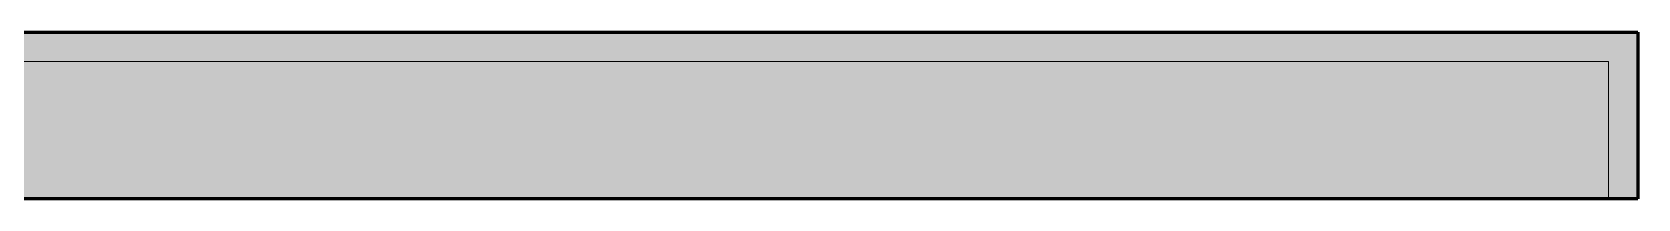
# Model space of a CAD drawing. Header units: inches. Extents: x -4110 to -1807, y 9775 to 11251.
# Drawn here: x -3086.24 to -3045.25, y 10923.94 to 10928.19 of the extents above; entities that cross this region are included whole.
import ezdxf

# ---------------------------------------------------------------- set-up
doc = ezdxf.new("R2010")
doc.units = ezdxf.units.IN
doc.header["$MEASUREMENT"] = 0
for name, color, linetype, lineweight in [('0-1', 7, 'Continuous', 5), ('A-WALL-5', 250, 'Continuous', 60), ('A-WALL-6', 10, 'Continuous', 18), ('A-WALL-8', 13, 'Continuous', 18), ('A-WALL-9', 23, 'Continuous', 5)]:
    doc.layers.add(name, color=color, linetype=linetype, lineweight=lineweight)

# ---------------------------------------------------------------- blocks, each defined once
blk = doc.blocks.new('CTR - 1st Phase - Shell_rvt-1-ENLARGED RCP - 1ST FLOOR PLAN - WEST')
at = {"layer": 'A-WALL-8'}
blk.add_hatch(color=256, dxfattribs=at).paths.add_polyline_path([(-3084.061, 10923.939), (-3045.999, 10923.939), (-3045.999, 10927.439), (-3128.249, 10927.439), (-3128.249, 10923.939)], flags=0)
at = {"layer": 'A-WALL-9'}
blk.add_hatch(color=256, dxfattribs=at).paths.add_polyline_path([(-3045.249, 10923.939), (-3045.249, 10928.189), (-3128.999, 10928.189), (-3128.999, 10923.939), (-3128.249, 10923.939), (-3128.249, 10927.439), (-3045.999, 10927.439), (-3045.999, 10923.939)], flags=0)
at = {"layer": 'A-WALL-5'}
for p, q in [((-3128.999, 10928.189), (-3045.249, 10928.189)), ((-3045.249, 10928.189), (-3045.249, 10927.439)), ((-3045.249, 10927.439), (-3045.249, 10923.939)), ((-3045.999, 10923.939), (-3128.249, 10923.939)), ((-3045.249, 10923.939), (-3045.999, 10923.939))]:
    blk.add_line(p, q, dxfattribs=at)
at = {"layer": 'A-WALL-6'}
for p, q in [((-3128.249, 10927.439), (-3045.999, 10927.439)), ((-3045.999, 10927.439), (-3045.999, 10923.939))]:
    blk.add_line(p, q, dxfattribs=at)

msp = doc.modelspace()

# ---------------------------------------------------------------- block references
at = {"layer": '0-1'}
msp.add_blockref('CTR - 1st Phase - Shell_rvt-1-ENLARGED RCP - 1ST FLOOR PLAN - WEST', (0, 0), dxfattribs=at)

doc.saveas('drawing.dxf')
